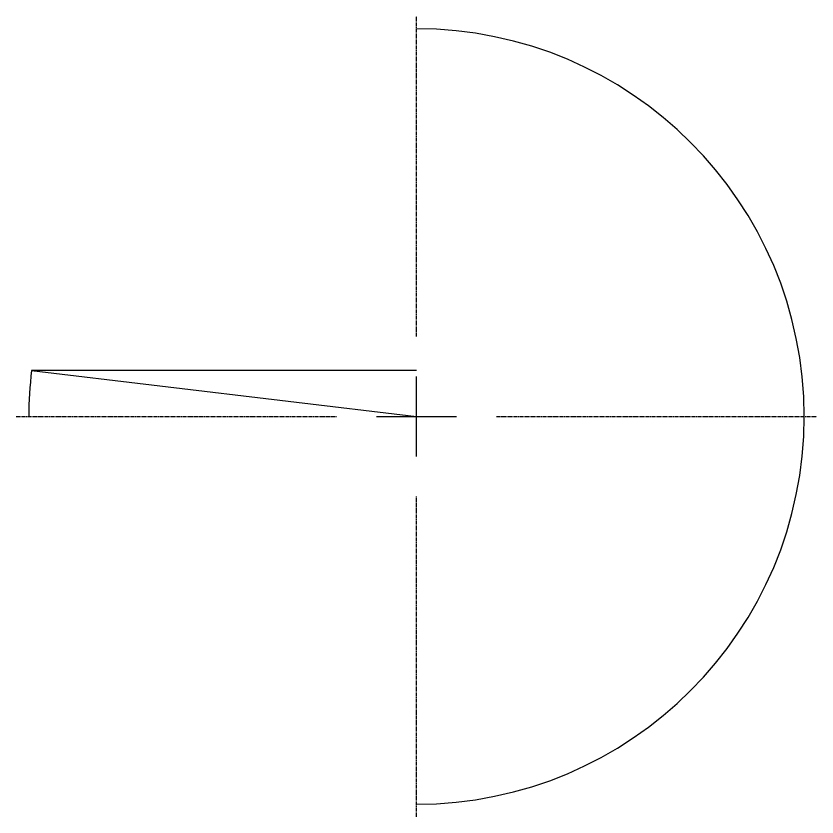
# Model space of a CAD drawing. Header units: millimetres. Extents: x 1121 to 8995, y 18 to 4119.
# Drawn here: x 5855 to 8995, y 978 to 4119 of the extents above; entities that cross this region are included whole.
import ezdxf

# ---------------------------------------------------------------- set-up
doc = ezdxf.new("R2010")
doc.units = ezdxf.units.MM
doc.header["$LTSCALE"] = 20
doc.header["$MEASUREMENT"] = 0
doc.linetypes.add('CENTER2', pattern=[1.125, 0.75, -0.125, 0.125, -0.125])

# ---------------------------------------------------------------- blocks, each defined once
blk = doc.blocks.new('*U10')
at = {"color": 0, "linetype": 'CENTER2', "transparency": 16777216}
for p, q in [((0, 314), (0, 1570.12)), ((-1570.12, 0), (-314, 0)), ((314, 0), (1570.12, 0)), ((0, -1570.12), (0, -314))]:
    blk.add_line(p, q, dxfattribs=at)
at = {"color": 0, "linetype": 'Continuous', "transparency": 16777216}
for p, q in [((0, -157), (0, 157)), ((-157, 0), (157, 0))]:
    blk.add_line(p, q, dxfattribs=at)

msp = doc.modelspace()

# ---------------------------------------------------------------- linework, layer by layer
for p, q in [((7424.679, 2728.505), (5915.375, 2728.505)), ((5915.375, 2728.505), (7424.679, 2548.505))]:
    msp.add_line(p, q)
for start, end in [(270, 90), (173.199014, 180)]:
    msp.add_arc((7424.679, 2548.505), 1520, start, end)

# ---------------------------------------------------------------- block references
at = {"linetype": 'CENTER2'}
msp.add_blockref('*U10', (7424.679, 2548.505), dxfattribs=at)

doc.saveas('drawing.dxf')
